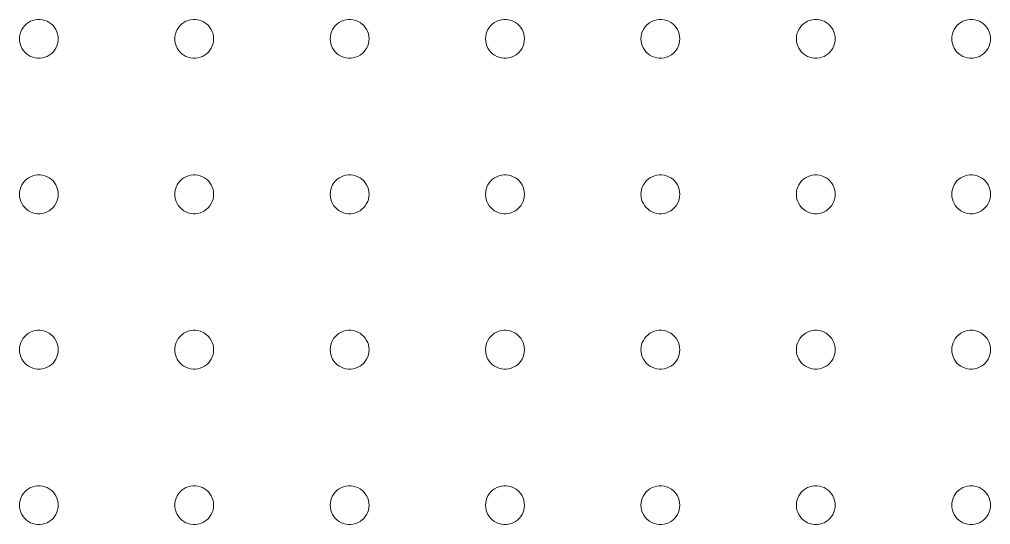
# Model space of a CAD drawing. Header units: millimetres. Extents: x -349 to 349, y -196 to 240.
# Drawn here: x 22.2 to 181, y -3.2 to 79.4 of the extents above; entities that cross this region are included whole.
import ezdxf

# ---------------------------------------------------------------- set-up
doc = ezdxf.new("R2010")
doc.units = ezdxf.units.MM
doc.layers.get('0').update_dxf_attribs({"linetype": 'CONTINUOUS', "lineweight": 0})

msp = doc.modelspace()

# ---------------------------------------------------------------- linework, layer by layer
for p, q in [((22.618, 77.73), (22.831, 78.066)), ((22.831, 78.066), (23.086, 78.373)), ((23.086, 78.373), (23.376, 78.646)), ((23.376, 78.646), (23.699, 78.881)), ((23.699, 78.881), (24.048, 79.073)), ((24.048, 79.073), (24.419, 79.22)), ((24.419, 79.22), (24.805, 79.319)), ((24.805, 79.319), (25.201, 79.369)), ((25.201, 79.369), (25.599, 79.369)), ((25.599, 79.369), (25.995, 79.319)), ((25.995, 79.319), (26.381, 79.22)), ((26.381, 79.22), (26.752, 79.073)), ((26.752, 79.073), (27.101, 78.881)), ((27.101, 78.881), (27.424, 78.646)), ((27.424, 78.646), (27.714, 78.373)), ((27.714, 78.373), (27.969, 78.066)), ((27.969, 78.066), (28.182, 77.73)), ((48.018, 77.73), (48.231, 78.066)), ((48.231, 78.066), (48.486, 78.373)), ((48.486, 78.373), (48.776, 78.646)), ((48.776, 78.646), (49.099, 78.881)), ((49.099, 78.881), (49.448, 79.073)), ((49.448, 79.073), (49.819, 79.22)), ((49.819, 79.22), (50.205, 79.319)), ((50.205, 79.319), (50.601, 79.369)), ((50.601, 79.369), (50.999, 79.369)), ((50.999, 79.369), (51.395, 79.319)), ((51.395, 79.319), (51.781, 79.22)), ((51.781, 79.22), (52.152, 79.073)), ((52.152, 79.073), (52.501, 78.881)), ((52.501, 78.881), (52.824, 78.646)), ((52.824, 78.646), (53.114, 78.373)), ((53.114, 78.373), (53.369, 78.066)), ((53.369, 78.066), (53.582, 77.73)), ((73.418, 77.73), (73.631, 78.066)), ((73.631, 78.066), (73.886, 78.373)), ((73.886, 78.373), (74.176, 78.646)), ((74.176, 78.646), (74.499, 78.881)), ((74.499, 78.881), (74.848, 79.073)), ((74.848, 79.073), (75.219, 79.22)), ((75.219, 79.22), (75.605, 79.319)), ((75.605, 79.319), (76.001, 79.369)), ((76.001, 79.369), (76.399, 79.369)), ((76.399, 79.369), (76.795, 79.319)), ((76.795, 79.319), (77.181, 79.22)), ((77.181, 79.22), (77.552, 79.073)), ((77.552, 79.073), (77.901, 78.881)), ((77.901, 78.881), (78.224, 78.646)), ((78.224, 78.646), (78.514, 78.373)), ((78.514, 78.373), (78.769, 78.066)), ((78.769, 78.066), (78.982, 77.73)), ((98.818, 77.73), (99.031, 78.066)), ((99.031, 78.066), (99.286, 78.373)), ((99.286, 78.373), (99.576, 78.646)), ((99.576, 78.646), (99.899, 78.881)), ((99.899, 78.881), (100.248, 79.073)), ((100.248, 79.073), (100.619, 79.22)), ((100.619, 79.22), (101.005, 79.319)), ((101.005, 79.319), (101.401, 79.369)), ((101.401, 79.369), (101.799, 79.369)), ((101.799, 79.369), (102.195, 79.319)), ((102.195, 79.319), (102.581, 79.22)), ((102.581, 79.22), (102.952, 79.073)), ((102.952, 79.073), (103.301, 78.881)), ((103.301, 78.881), (103.624, 78.646)), ((103.624, 78.646), (103.914, 78.373)), ((103.914, 78.373), (104.169, 78.066)), ((104.169, 78.066), (104.382, 77.73)), ((124.218, 77.73), (124.431, 78.066)), ((124.431, 78.066), (124.686, 78.373)), ((124.686, 78.373), (124.976, 78.646)), ((124.976, 78.646), (125.299, 78.881)), ((125.299, 78.881), (125.648, 79.073)), ((125.648, 79.073), (126.019, 79.22)), ((126.019, 79.22), (126.405, 79.319)), ((126.405, 79.319), (126.801, 79.369)), ((126.801, 79.369), (127.199, 79.369)), ((127.199, 79.369), (127.595, 79.319)), ((127.595, 79.319), (127.981, 79.22)), ((127.981, 79.22), (128.352, 79.073)), ((128.352, 79.073), (128.701, 78.881)), ((128.701, 78.881), (129.024, 78.646)), ((129.024, 78.646), (129.314, 78.373)), ((129.314, 78.373), (129.569, 78.066)), ((129.569, 78.066), (129.782, 77.73)), ((149.618, 77.73), (149.831, 78.066)), ((149.831, 78.066), (150.086, 78.373)), ((150.086, 78.373), (150.376, 78.646)), ((150.376, 78.646), (150.699, 78.881)), ((150.699, 78.881), (151.048, 79.073)), ((151.048, 79.073), (151.419, 79.22)), ((151.419, 79.22), (151.805, 79.319)), ((151.805, 79.319), (152.201, 79.369)), ((152.201, 79.369), (152.599, 79.369)), ((152.599, 79.369), (152.995, 79.319)), ((152.995, 79.319), (153.381, 79.22)), ((153.381, 79.22), (153.752, 79.073)), ((153.752, 79.073), (154.101, 78.881)), ((154.101, 78.881), (154.424, 78.646)), ((154.424, 78.646), (154.714, 78.373)), ((154.714, 78.373), (154.969, 78.066)), ((154.969, 78.066), (155.182, 77.73)), ((175.018, 77.73), (175.231, 78.066)), ((175.231, 78.066), (175.486, 78.373)), ((175.486, 78.373), (175.776, 78.646)), ((175.776, 78.646), (176.099, 78.881)), ((176.099, 78.881), (176.448, 79.073)), ((176.448, 79.073), (176.819, 79.22)), ((176.819, 79.22), (177.205, 79.319)), ((177.205, 79.319), (177.601, 79.369)), ((177.601, 79.369), (177.999, 79.369)), ((177.999, 79.369), (178.395, 79.319)), ((178.395, 79.319), (178.781, 79.22)), ((178.781, 79.22), (179.152, 79.073)), ((179.152, 79.073), (179.501, 78.881)), ((179.501, 78.881), (179.824, 78.646)), ((179.824, 78.646), (180.114, 78.373)), ((180.114, 78.373), (180.369, 78.066)), ((180.369, 78.066), (180.582, 77.73)), ((22.225, 76.2), (22.25, 76.598)), ((22.25, 75.802), (22.225, 76.2)), ((22.25, 76.598), (22.325, 76.99)), ((22.325, 76.99), (22.448, 77.369)), ((22.448, 77.369), (22.618, 77.73)), ((28.182, 77.73), (28.352, 77.369)), ((28.352, 77.369), (28.475, 76.99)), ((28.475, 76.99), (28.55, 76.598)), ((28.55, 76.598), (28.575, 76.2)), ((28.575, 76.2), (28.55, 75.802)), ((47.625, 76.2), (47.65, 76.598)), ((47.65, 75.802), (47.625, 76.2)), ((47.65, 76.598), (47.725, 76.99)), ((47.725, 76.99), (47.848, 77.369)), ((47.848, 77.369), (48.018, 77.73)), ((53.582, 77.73), (53.752, 77.369)), ((53.752, 77.369), (53.875, 76.99)), ((53.875, 76.99), (53.95, 76.598)), ((53.95, 76.598), (53.975, 76.2)), ((53.975, 76.2), (53.95, 75.802)), ((73.025, 76.2), (73.05, 76.598)), ((73.05, 75.802), (73.025, 76.2)), ((73.05, 76.598), (73.125, 76.99)), ((73.125, 76.99), (73.248, 77.369)), ((73.248, 77.369), (73.418, 77.73)), ((78.982, 77.73), (79.152, 77.369)), ((79.152, 77.369), (79.275, 76.99)), ((79.275, 76.99), (79.35, 76.598)), ((79.35, 76.598), (79.375, 76.2)), ((79.375, 76.2), (79.35, 75.802)), ((98.425, 76.2), (98.45, 76.598)), ((98.45, 75.802), (98.425, 76.2)), ((98.45, 76.598), (98.525, 76.99)), ((98.525, 76.99), (98.648, 77.369)), ((98.648, 77.369), (98.818, 77.73)), ((104.382, 77.73), (104.552, 77.369)), ((104.552, 77.369), (104.675, 76.99)), ((104.675, 76.99), (104.75, 76.598)), ((104.75, 76.598), (104.775, 76.2)), ((104.775, 76.2), (104.75, 75.802)), ((123.825, 76.2), (123.85, 76.598)), ((123.85, 75.802), (123.825, 76.2)), ((123.85, 76.598), (123.925, 76.99)), ((123.925, 76.99), (124.048, 77.369)), ((124.048, 77.369), (124.218, 77.73)), ((129.782, 77.73), (129.952, 77.369)), ((129.952, 77.369), (130.075, 76.99)), ((130.075, 76.99), (130.15, 76.598)), ((130.15, 76.598), (130.175, 76.2)), ((130.175, 76.2), (130.15, 75.802)), ((149.225, 76.2), (149.25, 76.598)), ((149.25, 75.802), (149.225, 76.2)), ((149.25, 76.598), (149.325, 76.99)), ((149.325, 76.99), (149.448, 77.369)), ((149.448, 77.369), (149.618, 77.73)), ((155.182, 77.73), (155.352, 77.369)), ((155.352, 77.369), (155.475, 76.99)), ((155.475, 76.99), (155.55, 76.598)), ((155.55, 76.598), (155.575, 76.2)), ((155.575, 76.2), (155.55, 75.802)), ((174.625, 76.2), (174.65, 76.598)), ((174.65, 75.802), (174.625, 76.2)), ((174.65, 76.598), (174.725, 76.99)), ((174.725, 76.99), (174.848, 77.369)), ((174.848, 77.369), (175.018, 77.73)), ((180.582, 77.73), (180.752, 77.369)), ((180.752, 77.369), (180.875, 76.99)), ((180.875, 76.99), (180.95, 76.598)), ((180.95, 76.598), (180.975, 76.2)), ((180.975, 76.2), (180.95, 75.802)), ((22.325, 75.41), (22.25, 75.802)), ((22.448, 75.031), (22.325, 75.41)), ((22.618, 74.67), (22.448, 75.031)), ((22.831, 74.334), (22.618, 74.67)), ((28.182, 74.67), (27.969, 74.334)), ((28.352, 75.031), (28.182, 74.67)), ((28.475, 75.41), (28.352, 75.031)), ((28.55, 75.802), (28.475, 75.41)), ((47.725, 75.41), (47.65, 75.802)), ((47.848, 75.031), (47.725, 75.41)), ((48.018, 74.67), (47.848, 75.031)), ((48.231, 74.334), (48.018, 74.67)), ((53.582, 74.67), (53.369, 74.334)), ((53.752, 75.031), (53.582, 74.67)), ((53.875, 75.41), (53.752, 75.031)), ((53.95, 75.802), (53.875, 75.41)), ((73.125, 75.41), (73.05, 75.802)), ((73.248, 75.031), (73.125, 75.41)), ((73.418, 74.67), (73.248, 75.031)), ((73.631, 74.334), (73.418, 74.67)), ((78.982, 74.67), (78.769, 74.334)), ((79.152, 75.031), (78.982, 74.67)), ((79.275, 75.41), (79.152, 75.031)), ((79.35, 75.802), (79.275, 75.41)), ((98.525, 75.41), (98.45, 75.802)), ((98.648, 75.031), (98.525, 75.41)), ((98.818, 74.67), (98.648, 75.031)), ((99.031, 74.334), (98.818, 74.67)), ((104.382, 74.67), (104.169, 74.334)), ((104.552, 75.031), (104.382, 74.67)), ((104.675, 75.41), (104.552, 75.031)), ((104.75, 75.802), (104.675, 75.41)), ((123.925, 75.41), (123.85, 75.802)), ((124.048, 75.031), (123.925, 75.41)), ((124.218, 74.67), (124.048, 75.031)), ((124.431, 74.334), (124.218, 74.67)), ((129.782, 74.67), (129.569, 74.334)), ((129.952, 75.031), (129.782, 74.67)), ((130.075, 75.41), (129.952, 75.031)), ((130.15, 75.802), (130.075, 75.41)), ((149.325, 75.41), (149.25, 75.802)), ((149.448, 75.031), (149.325, 75.41)), ((149.618, 74.67), (149.448, 75.031)), ((149.831, 74.334), (149.618, 74.67)), ((155.182, 74.67), (154.969, 74.334)), ((155.352, 75.031), (155.182, 74.67)), ((155.475, 75.41), (155.352, 75.031)), ((155.55, 75.802), (155.475, 75.41)), ((174.725, 75.41), (174.65, 75.802)), ((174.848, 75.031), (174.725, 75.41)), ((175.018, 74.67), (174.848, 75.031)), ((175.231, 74.334), (175.018, 74.67)), ((180.582, 74.67), (180.369, 74.334)), ((180.752, 75.031), (180.582, 74.67)), ((180.875, 75.41), (180.752, 75.031)), ((180.95, 75.802), (180.875, 75.41)), ((23.086, 74.027), (22.831, 74.334)), ((23.376, 73.754), (23.086, 74.027)), ((23.699, 73.519), (23.376, 73.754)), ((24.048, 73.327), (23.699, 73.519)), ((24.419, 73.18), (24.048, 73.327)), ((24.805, 73.081), (24.419, 73.18)), ((25.201, 73.031), (24.805, 73.081)), ((25.599, 73.031), (25.201, 73.031)), ((25.995, 73.081), (25.599, 73.031)), ((26.381, 73.18), (25.995, 73.081)), ((26.752, 73.327), (26.381, 73.18)), ((27.101, 73.519), (26.752, 73.327)), ((27.424, 73.754), (27.101, 73.519)), ((27.714, 74.027), (27.424, 73.754)), ((27.969, 74.334), (27.714, 74.027)), ((48.486, 74.027), (48.231, 74.334)), ((48.776, 73.754), (48.486, 74.027)), ((49.099, 73.519), (48.776, 73.754)), ((49.448, 73.327), (49.099, 73.519)), ((49.819, 73.18), (49.448, 73.327)), ((50.205, 73.081), (49.819, 73.18)), ((50.601, 73.031), (50.205, 73.081)), ((50.999, 73.031), (50.601, 73.031)), ((51.395, 73.081), (50.999, 73.031)), ((51.781, 73.18), (51.395, 73.081)), ((52.152, 73.327), (51.781, 73.18)), ((52.501, 73.519), (52.152, 73.327)), ((52.824, 73.754), (52.501, 73.519)), ((53.114, 74.027), (52.824, 73.754)), ((53.369, 74.334), (53.114, 74.027)), ((73.886, 74.027), (73.631, 74.334)), ((74.176, 73.754), (73.886, 74.027)), ((74.499, 73.519), (74.176, 73.754)), ((74.848, 73.327), (74.499, 73.519)), ((75.219, 73.18), (74.848, 73.327)), ((75.605, 73.081), (75.219, 73.18)), ((76.001, 73.031), (75.605, 73.081)), ((76.399, 73.031), (76.001, 73.031)), ((76.795, 73.081), (76.399, 73.031)), ((77.181, 73.18), (76.795, 73.081)), ((77.552, 73.327), (77.181, 73.18)), ((77.901, 73.519), (77.552, 73.327)), ((78.224, 73.754), (77.901, 73.519)), ((78.514, 74.027), (78.224, 73.754)), ((78.769, 74.334), (78.514, 74.027)), ((99.286, 74.027), (99.031, 74.334)), ((99.576, 73.754), (99.286, 74.027)), ((99.899, 73.519), (99.576, 73.754)), ((100.248, 73.327), (99.899, 73.519)), ((100.619, 73.18), (100.248, 73.327)), ((101.005, 73.081), (100.619, 73.18)), ((101.401, 73.031), (101.005, 73.081)), ((101.799, 73.031), (101.401, 73.031)), ((102.195, 73.081), (101.799, 73.031)), ((102.581, 73.18), (102.195, 73.081)), ((102.952, 73.327), (102.581, 73.18)), ((103.301, 73.519), (102.952, 73.327)), ((103.624, 73.754), (103.301, 73.519)), ((103.914, 74.027), (103.624, 73.754)), ((104.169, 74.334), (103.914, 74.027)), ((124.686, 74.027), (124.431, 74.334)), ((124.976, 73.754), (124.686, 74.027)), ((125.299, 73.519), (124.976, 73.754)), ((125.648, 73.327), (125.299, 73.519)), ((126.019, 73.18), (125.648, 73.327)), ((126.405, 73.081), (126.019, 73.18)), ((126.801, 73.031), (126.405, 73.081)), ((127.199, 73.031), (126.801, 73.031)), ((127.595, 73.081), (127.199, 73.031)), ((127.981, 73.18), (127.595, 73.081)), ((128.352, 73.327), (127.981, 73.18)), ((128.701, 73.519), (128.352, 73.327)), ((129.024, 73.754), (128.701, 73.519)), ((129.314, 74.027), (129.024, 73.754)), ((129.569, 74.334), (129.314, 74.027)), ((150.086, 74.027), (149.831, 74.334)), ((150.376, 73.754), (150.086, 74.027)), ((150.699, 73.519), (150.376, 73.754)), ((151.048, 73.327), (150.699, 73.519)), ((151.419, 73.18), (151.048, 73.327)), ((151.805, 73.081), (151.419, 73.18)), ((152.201, 73.031), (151.805, 73.081)), ((152.599, 73.031), (152.201, 73.031)), ((152.995, 73.081), (152.599, 73.031)), ((153.381, 73.18), (152.995, 73.081)), ((153.752, 73.327), (153.381, 73.18)), ((154.101, 73.519), (153.752, 73.327)), ((154.424, 73.754), (154.101, 73.519)), ((154.714, 74.027), (154.424, 73.754)), ((154.969, 74.334), (154.714, 74.027)), ((175.486, 74.027), (175.231, 74.334)), ((175.776, 73.754), (175.486, 74.027)), ((176.099, 73.519), (175.776, 73.754)), ((176.448, 73.327), (176.099, 73.519)), ((176.819, 73.18), (176.448, 73.327)), ((177.205, 73.081), (176.819, 73.18)), ((177.601, 73.031), (177.205, 73.081)), ((177.999, 73.031), (177.601, 73.031)), ((178.395, 73.081), (177.999, 73.031)), ((178.781, 73.18), (178.395, 73.081)), ((179.152, 73.327), (178.781, 73.18)), ((179.501, 73.519), (179.152, 73.327)), ((179.824, 73.754), (179.501, 73.519)), ((180.114, 74.027), (179.824, 73.754)), ((180.369, 74.334), (180.114, 74.027)), ((22.618, 52.33), (22.831, 52.666)), ((22.831, 52.666), (23.086, 52.973)), ((23.086, 52.973), (23.376, 53.246)), ((23.376, 53.246), (23.699, 53.481)), ((23.699, 53.481), (24.048, 53.673)), ((24.048, 53.673), (24.419, 53.82)), ((24.419, 53.82), (24.805, 53.919)), ((24.805, 53.919), (25.201, 53.969)), ((25.201, 53.969), (25.599, 53.969)), ((25.599, 53.969), (25.995, 53.919)), ((25.995, 53.919), (26.381, 53.82)), ((26.381, 53.82), (26.752, 53.673)), ((26.752, 53.673), (27.101, 53.481)), ((27.101, 53.481), (27.424, 53.246)), ((27.424, 53.246), (27.714, 52.973)), ((27.714, 52.973), (27.969, 52.666)), ((27.969, 52.666), (28.182, 52.33)), ((48.018, 52.33), (48.231, 52.666)), ((48.231, 52.666), (48.486, 52.973)), ((48.486, 52.973), (48.776, 53.246)), ((48.776, 53.246), (49.099, 53.481)), ((49.099, 53.481), (49.448, 53.673)), ((49.448, 53.673), (49.819, 53.82)), ((49.819, 53.82), (50.205, 53.919)), ((50.205, 53.919), (50.601, 53.969)), ((50.601, 53.969), (50.999, 53.969)), ((50.999, 53.969), (51.395, 53.919)), ((51.395, 53.919), (51.781, 53.82)), ((51.781, 53.82), (52.152, 53.673)), ((52.152, 53.673), (52.501, 53.481)), ((52.501, 53.481), (52.824, 53.246)), ((52.824, 53.246), (53.114, 52.973)), ((53.114, 52.973), (53.369, 52.666)), ((53.369, 52.666), (53.582, 52.33)), ((73.418, 52.33), (73.631, 52.666)), ((73.631, 52.666), (73.886, 52.973)), ((73.886, 52.973), (74.176, 53.246)), ((74.176, 53.246), (74.499, 53.481)), ((74.499, 53.481), (74.848, 53.673)), ((74.848, 53.673), (75.219, 53.82)), ((75.219, 53.82), (75.605, 53.919)), ((75.605, 53.919), (76.001, 53.969)), ((76.001, 53.969), (76.399, 53.969)), ((76.399, 53.969), (76.795, 53.919)), ((76.795, 53.919), (77.181, 53.82)), ((77.181, 53.82), (77.552, 53.673)), ((77.552, 53.673), (77.901, 53.481)), ((77.901, 53.481), (78.224, 53.246)), ((78.224, 53.246), (78.514, 52.973)), ((78.514, 52.973), (78.769, 52.666)), ((78.769, 52.666), (78.982, 52.33)), ((98.818, 52.33), (99.031, 52.666)), ((99.031, 52.666), (99.286, 52.973)), ((99.286, 52.973), (99.576, 53.246)), ((99.576, 53.246), (99.899, 53.481)), ((99.899, 53.481), (100.248, 53.673)), ((100.248, 53.673), (100.619, 53.82)), ((100.619, 53.82), (101.005, 53.919)), ((101.005, 53.919), (101.401, 53.969)), ((101.401, 53.969), (101.799, 53.969)), ((101.799, 53.969), (102.195, 53.919)), ((102.195, 53.919), (102.581, 53.82)), ((102.581, 53.82), (102.952, 53.673)), ((102.952, 53.673), (103.301, 53.481)), ((103.301, 53.481), (103.624, 53.246)), ((103.624, 53.246), (103.914, 52.973)), ((103.914, 52.973), (104.169, 52.666)), ((104.169, 52.666), (104.382, 52.33)), ((124.218, 52.33), (124.431, 52.666)), ((124.431, 52.666), (124.686, 52.973)), ((124.686, 52.973), (124.976, 53.246)), ((124.976, 53.246), (125.299, 53.481)), ((125.299, 53.481), (125.648, 53.673)), ((125.648, 53.673), (126.019, 53.82)), ((126.019, 53.82), (126.405, 53.919)), ((126.405, 53.919), (126.801, 53.969)), ((126.801, 53.969), (127.199, 53.969)), ((127.199, 53.969), (127.595, 53.919)), ((127.595, 53.919), (127.981, 53.82)), ((127.981, 53.82), (128.352, 53.673)), ((128.352, 53.673), (128.701, 53.481)), ((128.701, 53.481), (129.024, 53.246)), ((129.024, 53.246), (129.314, 52.973)), ((129.314, 52.973), (129.569, 52.666)), ((129.569, 52.666), (129.782, 52.33)), ((149.618, 52.33), (149.831, 52.666)), ((149.831, 52.666), (150.086, 52.973)), ((150.086, 52.973), (150.376, 53.246)), ((150.376, 53.246), (150.699, 53.481)), ((150.699, 53.481), (151.048, 53.673)), ((151.048, 53.673), (151.419, 53.82)), ((151.419, 53.82), (151.805, 53.919)), ((151.805, 53.919), (152.201, 53.969)), ((152.201, 53.969), (152.599, 53.969)), ((152.599, 53.969), (152.995, 53.919)), ((152.995, 53.919), (153.381, 53.82)), ((153.381, 53.82), (153.752, 53.673)), ((153.752, 53.673), (154.101, 53.481)), ((154.101, 53.481), (154.424, 53.246)), ((154.424, 53.246), (154.714, 52.973)), ((154.714, 52.973), (154.969, 52.666)), ((154.969, 52.666), (155.182, 52.33)), ((175.018, 52.33), (175.231, 52.666)), ((175.231, 52.666), (175.486, 52.973)), ((175.486, 52.973), (175.776, 53.246)), ((175.776, 53.246), (176.099, 53.481)), ((176.099, 53.481), (176.448, 53.673)), ((176.448, 53.673), (176.819, 53.82)), ((176.819, 53.82), (177.205, 53.919)), ((177.205, 53.919), (177.601, 53.969)), ((177.601, 53.969), (177.999, 53.969)), ((177.999, 53.969), (178.395, 53.919)), ((178.395, 53.919), (178.781, 53.82)), ((178.781, 53.82), (179.152, 53.673)), ((179.152, 53.673), (179.501, 53.481)), ((179.501, 53.481), (179.824, 53.246)), ((179.824, 53.246), (180.114, 52.973)), ((180.114, 52.973), (180.369, 52.666)), ((180.369, 52.666), (180.582, 52.33)), ((22.225, 50.8), (22.25, 51.198)), ((22.25, 50.402), (22.225, 50.8)), ((22.25, 51.198), (22.325, 51.59)), ((22.325, 51.59), (22.448, 51.969)), ((22.448, 51.969), (22.618, 52.33)), ((28.182, 52.33), (28.352, 51.969)), ((28.352, 51.969), (28.475, 51.59)), ((28.475, 51.59), (28.55, 51.198)), ((28.55, 51.198), (28.575, 50.8)), ((28.575, 50.8), (28.55, 50.402)), ((47.625, 50.8), (47.65, 51.198)), ((47.65, 50.402), (47.625, 50.8)), ((47.65, 51.198), (47.725, 51.59)), ((47.725, 51.59), (47.848, 51.969)), ((47.848, 51.969), (48.018, 52.33)), ((53.582, 52.33), (53.752, 51.969)), ((53.752, 51.969), (53.875, 51.59)), ((53.875, 51.59), (53.95, 51.198)), ((53.95, 51.198), (53.975, 50.8)), ((53.975, 50.8), (53.95, 50.402)), ((73.025, 50.8), (73.05, 51.198)), ((73.05, 50.402), (73.025, 50.8)), ((73.05, 51.198), (73.125, 51.59)), ((73.125, 51.59), (73.248, 51.969)), ((73.248, 51.969), (73.418, 52.33)), ((78.982, 52.33), (79.152, 51.969)), ((79.152, 51.969), (79.275, 51.59)), ((79.275, 51.59), (79.35, 51.198)), ((79.35, 51.198), (79.375, 50.8)), ((79.375, 50.8), (79.35, 50.402)), ((98.425, 50.8), (98.45, 51.198)), ((98.45, 50.402), (98.425, 50.8)), ((98.45, 51.198), (98.525, 51.59)), ((98.525, 51.59), (98.648, 51.969)), ((98.648, 51.969), (98.818, 52.33)), ((104.382, 52.33), (104.552, 51.969)), ((104.552, 51.969), (104.675, 51.59)), ((104.675, 51.59), (104.75, 51.198)), ((104.75, 51.198), (104.775, 50.8)), ((104.775, 50.8), (104.75, 50.402)), ((123.825, 50.8), (123.85, 51.198)), ((123.85, 50.402), (123.825, 50.8)), ((123.85, 51.198), (123.925, 51.59)), ((123.925, 51.59), (124.048, 51.969)), ((124.048, 51.969), (124.218, 52.33)), ((129.782, 52.33), (129.952, 51.969)), ((129.952, 51.969), (130.075, 51.59)), ((130.075, 51.59), (130.15, 51.198)), ((130.15, 51.198), (130.175, 50.8)), ((130.175, 50.8), (130.15, 50.402)), ((149.225, 50.8), (149.25, 51.198)), ((149.25, 50.402), (149.225, 50.8)), ((149.25, 51.198), (149.325, 51.59)), ((149.325, 51.59), (149.448, 51.969)), ((149.448, 51.969), (149.618, 52.33)), ((155.182, 52.33), (155.352, 51.969)), ((155.352, 51.969), (155.475, 51.59)), ((155.475, 51.59), (155.55, 51.198)), ((155.55, 51.198), (155.575, 50.8)), ((155.575, 50.8), (155.55, 50.402)), ((174.625, 50.8), (174.65, 51.198)), ((174.65, 50.402), (174.625, 50.8)), ((174.65, 51.198), (174.725, 51.59)), ((174.725, 51.59), (174.848, 51.969)), ((174.848, 51.969), (175.018, 52.33)), ((180.582, 52.33), (180.752, 51.969)), ((180.752, 51.969), (180.875, 51.59)), ((180.875, 51.59), (180.95, 51.198)), ((180.95, 51.198), (180.975, 50.8)), ((180.975, 50.8), (180.95, 50.402)), ((22.325, 50.01), (22.25, 50.402)), ((22.448, 49.631), (22.325, 50.01)), ((22.618, 49.27), (22.448, 49.631)), ((22.831, 48.934), (22.618, 49.27)), ((28.182, 49.27), (27.969, 48.934)), ((28.352, 49.631), (28.182, 49.27)), ((28.475, 50.01), (28.352, 49.631)), ((28.55, 50.402), (28.475, 50.01)), ((47.725, 50.01), (47.65, 50.402)), ((47.848, 49.631), (47.725, 50.01)), ((48.018, 49.27), (47.848, 49.631)), ((48.231, 48.934), (48.018, 49.27)), ((53.582, 49.27), (53.369, 48.934)), ((53.752, 49.631), (53.582, 49.27)), ((53.875, 50.01), (53.752, 49.631)), ((53.95, 50.402), (53.875, 50.01)), ((73.125, 50.01), (73.05, 50.402)), ((73.248, 49.631), (73.125, 50.01)), ((73.418, 49.27), (73.248, 49.631)), ((73.631, 48.934), (73.418, 49.27)), ((78.982, 49.27), (78.769, 48.934)), ((79.152, 49.631), (78.982, 49.27)), ((79.275, 50.01), (79.152, 49.631)), ((79.35, 50.402), (79.275, 50.01)), ((98.525, 50.01), (98.45, 50.402)), ((98.648, 49.631), (98.525, 50.01)), ((98.818, 49.27), (98.648, 49.631)), ((99.031, 48.934), (98.818, 49.27)), ((104.382, 49.27), (104.169, 48.934)), ((104.552, 49.631), (104.382, 49.27)), ((104.675, 50.01), (104.552, 49.631)), ((104.75, 50.402), (104.675, 50.01)), ((123.925, 50.01), (123.85, 50.402)), ((124.048, 49.631), (123.925, 50.01)), ((124.218, 49.27), (124.048, 49.631)), ((124.431, 48.934), (124.218, 49.27)), ((129.782, 49.27), (129.569, 48.934)), ((129.952, 49.631), (129.782, 49.27)), ((130.075, 50.01), (129.952, 49.631)), ((130.15, 50.402), (130.075, 50.01)), ((149.325, 50.01), (149.25, 50.402)), ((149.448, 49.631), (149.325, 50.01)), ((149.618, 49.27), (149.448, 49.631)), ((149.831, 48.934), (149.618, 49.27)), ((155.182, 49.27), (154.969, 48.934)), ((155.352, 49.631), (155.182, 49.27)), ((155.475, 50.01), (155.352, 49.631)), ((155.55, 50.402), (155.475, 50.01)), ((174.725, 50.01), (174.65, 50.402)), ((174.848, 49.631), (174.725, 50.01)), ((175.018, 49.27), (174.848, 49.631)), ((175.231, 48.934), (175.018, 49.27)), ((180.582, 49.27), (180.369, 48.934)), ((180.752, 49.631), (180.582, 49.27)), ((180.875, 50.01), (180.752, 49.631)), ((180.95, 50.402), (180.875, 50.01)), ((23.086, 48.627), (22.831, 48.934)), ((23.376, 48.354), (23.086, 48.627)), ((23.699, 48.119), (23.376, 48.354)), ((24.048, 47.927), (23.699, 48.119)), ((24.419, 47.78), (24.048, 47.927)), ((24.805, 47.681), (24.419, 47.78)), ((25.201, 47.631), (24.805, 47.681)), ((25.599, 47.631), (25.201, 47.631)), ((25.995, 47.681), (25.599, 47.631)), ((26.381, 47.78), (25.995, 47.681)), ((26.752, 47.927), (26.381, 47.78)), ((27.101, 48.119), (26.752, 47.927)), ((27.424, 48.354), (27.101, 48.119)), ((27.714, 48.627), (27.424, 48.354)), ((27.969, 48.934), (27.714, 48.627)), ((48.486, 48.627), (48.231, 48.934)), ((48.776, 48.354), (48.486, 48.627)), ((49.099, 48.119), (48.776, 48.354)), ((49.448, 47.927), (49.099, 48.119)), ((49.819, 47.78), (49.448, 47.927)), ((50.205, 47.681), (49.819, 47.78)), ((50.601, 47.631), (50.205, 47.681)), ((50.999, 47.631), (50.601, 47.631)), ((51.395, 47.681), (50.999, 47.631)), ((51.781, 47.78), (51.395, 47.681)), ((52.152, 47.927), (51.781, 47.78)), ((52.501, 48.119), (52.152, 47.927)), ((52.824, 48.354), (52.501, 48.119)), ((53.114, 48.627), (52.824, 48.354)), ((53.369, 48.934), (53.114, 48.627)), ((73.886, 48.627), (73.631, 48.934)), ((74.176, 48.354), (73.886, 48.627)), ((74.499, 48.119), (74.176, 48.354)), ((74.848, 47.927), (74.499, 48.119)), ((75.219, 47.78), (74.848, 47.927)), ((75.605, 47.681), (75.219, 47.78)), ((76.001, 47.631), (75.605, 47.681)), ((76.399, 47.631), (76.001, 47.631)), ((76.795, 47.681), (76.399, 47.631)), ((77.181, 47.78), (76.795, 47.681)), ((77.552, 47.927), (77.181, 47.78)), ((77.901, 48.119), (77.552, 47.927)), ((78.224, 48.354), (77.901, 48.119)), ((78.514, 48.627), (78.224, 48.354)), ((78.769, 48.934), (78.514, 48.627)), ((99.286, 48.627), (99.031, 48.934)), ((99.576, 48.354), (99.286, 48.627)), ((99.899, 48.119), (99.576, 48.354)), ((100.248, 47.927), (99.899, 48.119)), ((100.619, 47.78), (100.248, 47.927)), ((101.005, 47.681), (100.619, 47.78)), ((101.401, 47.631), (101.005, 47.681)), ((101.799, 47.631), (101.401, 47.631)), ((102.195, 47.681), (101.799, 47.631)), ((102.581, 47.78), (102.195, 47.681)), ((102.952, 47.927), (102.581, 47.78)), ((103.301, 48.119), (102.952, 47.927)), ((103.624, 48.354), (103.301, 48.119)), ((103.914, 48.627), (103.624, 48.354)), ((104.169, 48.934), (103.914, 48.627)), ((124.686, 48.627), (124.431, 48.934)), ((124.976, 48.354), (124.686, 48.627)), ((125.299, 48.119), (124.976, 48.354)), ((125.648, 47.927), (125.299, 48.119)), ((126.019, 47.78), (125.648, 47.927)), ((126.405, 47.681), (126.019, 47.78)), ((126.801, 47.631), (126.405, 47.681)), ((127.199, 47.631), (126.801, 47.631)), ((127.595, 47.681), (127.199, 47.631)), ((127.981, 47.78), (127.595, 47.681)), ((128.352, 47.927), (127.981, 47.78)), ((128.701, 48.119), (128.352, 47.927)), ((129.024, 48.354), (128.701, 48.119)), ((129.314, 48.627), (129.024, 48.354)), ((129.569, 48.934), (129.314, 48.627)), ((150.086, 48.627), (149.831, 48.934)), ((150.376, 48.354), (150.086, 48.627)), ((150.699, 48.119), (150.376, 48.354)), ((151.048, 47.927), (150.699, 48.119)), ((151.419, 47.78), (151.048, 47.927)), ((151.805, 47.681), (151.419, 47.78)), ((152.201, 47.631), (151.805, 47.681)), ((152.599, 47.631), (152.201, 47.631)), ((152.995, 47.681), (152.599, 47.631)), ((153.381, 47.78), (152.995, 47.681)), ((153.752, 47.927), (153.381, 47.78)), ((154.099, 48.118), (153.752, 47.927)), ((154.424, 48.354), (154.099, 48.118)), ((154.714, 48.627), (154.424, 48.354)), ((154.969, 48.934), (154.714, 48.627)), ((175.486, 48.627), (175.231, 48.934)), ((175.776, 48.354), (175.486, 48.627)), ((176.099, 48.119), (175.776, 48.354)), ((176.448, 47.927), (176.099, 48.119)), ((176.819, 47.78), (176.448, 47.927)), ((177.205, 47.681), (176.819, 47.78)), ((177.601, 47.631), (177.205, 47.681)), ((177.999, 47.631), (177.601, 47.631)), ((178.395, 47.681), (177.999, 47.631)), ((178.781, 47.78), (178.395, 47.681)), ((179.152, 47.927), (178.781, 47.78)), ((179.501, 48.119), (179.152, 47.927)), ((179.824, 48.354), (179.501, 48.119)), ((180.114, 48.627), (179.824, 48.354)), ((180.369, 48.934), (180.114, 48.627)), ((22.618, 26.93), (22.831, 27.266)), ((22.831, 27.266), (23.086, 27.573)), ((23.086, 27.573), (23.376, 27.846)), ((23.376, 27.846), (23.699, 28.081)), ((23.699, 28.081), (24.048, 28.273)), ((24.048, 28.273), (24.419, 28.42)), ((24.419, 28.42), (24.805, 28.519)), ((24.805, 28.519), (25.201, 28.569)), ((25.201, 28.569), (25.599, 28.569)), ((25.599, 28.569), (25.995, 28.519)), ((25.995, 28.519), (26.381, 28.42)), ((26.381, 28.42), (26.752, 28.273)), ((26.752, 28.273), (27.101, 28.081)), ((27.101, 28.081), (27.424, 27.846)), ((27.424, 27.846), (27.714, 27.573)), ((27.714, 27.573), (27.969, 27.266)), ((27.969, 27.266), (28.182, 26.93)), ((48.018, 26.93), (48.231, 27.266)), ((48.231, 27.266), (48.486, 27.573)), ((48.486, 27.573), (48.776, 27.846)), ((48.776, 27.846), (49.099, 28.081)), ((49.099, 28.081), (49.448, 28.273)), ((49.448, 28.273), (49.819, 28.42)), ((49.819, 28.42), (50.205, 28.519)), ((50.205, 28.519), (50.601, 28.569)), ((50.601, 28.569), (50.999, 28.569)), ((50.999, 28.569), (51.395, 28.519)), ((51.395, 28.519), (51.781, 28.42)), ((51.781, 28.42), (52.152, 28.273)), ((52.152, 28.273), (52.501, 28.081)), ((52.501, 28.081), (52.824, 27.846)), ((52.824, 27.846), (53.114, 27.573)), ((53.114, 27.573), (53.369, 27.266)), ((53.369, 27.266), (53.582, 26.93)), ((73.418, 26.93), (73.631, 27.266)), ((73.631, 27.266), (73.886, 27.573)), ((73.886, 27.573), (74.176, 27.846)), ((74.176, 27.846), (74.499, 28.081)), ((74.499, 28.081), (74.848, 28.273)), ((74.848, 28.273), (75.219, 28.42)), ((75.219, 28.42), (75.605, 28.519)), ((75.605, 28.519), (76.001, 28.569)), ((76.001, 28.569), (76.399, 28.569)), ((76.399, 28.569), (76.795, 28.519)), ((76.795, 28.519), (77.181, 28.42)), ((77.181, 28.42), (77.552, 28.273)), ((77.552, 28.273), (77.901, 28.081)), ((77.901, 28.081), (78.224, 27.846)), ((78.224, 27.846), (78.514, 27.573)), ((78.514, 27.573), (78.769, 27.266)), ((78.769, 27.266), (78.982, 26.93)), ((98.818, 26.93), (99.031, 27.266)), ((99.031, 27.266), (99.286, 27.573)), ((99.286, 27.573), (99.576, 27.846)), ((99.576, 27.846), (99.899, 28.081)), ((99.899, 28.081), (100.248, 28.273)), ((100.248, 28.273), (100.619, 28.42)), ((100.619, 28.42), (101.005, 28.519)), ((101.005, 28.519), (101.401, 28.569)), ((101.401, 28.569), (101.799, 28.569)), ((101.799, 28.569), (102.195, 28.519)), ((102.195, 28.519), (102.581, 28.42)), ((102.581, 28.42), (102.952, 28.273)), ((102.952, 28.273), (103.301, 28.081)), ((103.301, 28.081), (103.624, 27.846)), ((103.624, 27.846), (103.914, 27.573)), ((103.914, 27.573), (104.169, 27.266)), ((104.169, 27.266), (104.382, 26.93)), ((124.218, 26.93), (124.431, 27.266)), ((124.431, 27.266), (124.686, 27.573)), ((124.686, 27.573), (124.976, 27.846)), ((124.976, 27.846), (125.299, 28.081)), ((125.299, 28.081), (125.648, 28.273)), ((125.648, 28.273), (126.019, 28.42)), ((126.019, 28.42), (126.405, 28.519)), ((126.405, 28.519), (126.801, 28.569)), ((126.801, 28.569), (127.199, 28.569)), ((127.199, 28.569), (127.595, 28.519)), ((127.595, 28.519), (127.981, 28.42)), ((127.981, 28.42), (128.352, 28.273)), ((128.352, 28.273), (128.701, 28.081)), ((128.701, 28.081), (129.024, 27.846)), ((129.024, 27.846), (129.314, 27.573)), ((129.314, 27.573), (129.569, 27.266)), ((129.569, 27.266), (129.782, 26.93)), ((149.618, 26.93), (149.831, 27.266)), ((149.831, 27.266), (150.086, 27.573)), ((150.086, 27.573), (150.376, 27.846)), ((150.376, 27.846), (150.699, 28.081)), ((150.699, 28.081), (151.048, 28.273)), ((151.048, 28.273), (151.419, 28.42)), ((151.419, 28.42), (151.805, 28.519)), ((151.805, 28.519), (152.201, 28.569)), ((152.201, 28.569), (152.599, 28.569)), ((152.599, 28.569), (152.995, 28.519)), ((152.995, 28.519), (153.381, 28.42)), ((153.381, 28.42), (153.752, 28.273)), ((153.752, 28.273), (154.101, 28.081)), ((154.101, 28.081), (154.424, 27.846)), ((154.424, 27.846), (154.714, 27.573)), ((154.714, 27.573), (154.969, 27.266)), ((154.969, 27.266), (155.182, 26.93)), ((175.018, 26.93), (175.231, 27.266)), ((175.231, 27.266), (175.486, 27.573)), ((175.486, 27.573), (175.776, 27.846)), ((175.776, 27.846), (176.099, 28.081)), ((176.099, 28.081), (176.448, 28.273)), ((176.448, 28.273), (176.819, 28.42)), ((176.819, 28.42), (177.205, 28.519)), ((177.205, 28.519), (177.601, 28.569)), ((177.601, 28.569), (177.999, 28.569)), ((177.999, 28.569), (178.395, 28.519)), ((178.395, 28.519), (178.781, 28.42)), ((178.781, 28.42), (179.152, 28.273)), ((179.152, 28.273), (179.501, 28.081)), ((179.501, 28.081), (179.824, 27.846)), ((179.824, 27.846), (180.114, 27.573)), ((180.114, 27.573), (180.369, 27.266)), ((180.369, 27.266), (180.582, 26.93)), ((22.225, 25.4), (22.25, 25.798)), ((22.25, 25.002), (22.225, 25.4)), ((22.25, 25.798), (22.325, 26.19)), ((22.325, 26.19), (22.448, 26.569)), ((22.448, 26.569), (22.618, 26.93)), ((28.182, 26.93), (28.352, 26.569)), ((28.352, 26.569), (28.475, 26.19)), ((28.475, 26.19), (28.55, 25.798)), ((28.55, 25.798), (28.575, 25.4)), ((28.575, 25.4), (28.55, 25.002)), ((47.625, 25.4), (47.65, 25.798)), ((47.65, 25.002), (47.625, 25.4)), ((47.65, 25.798), (47.725, 26.19)), ((47.725, 26.19), (47.848, 26.569)), ((47.848, 26.569), (48.018, 26.93)), ((53.582, 26.93), (53.752, 26.569)), ((53.752, 26.569), (53.875, 26.19)), ((53.875, 26.19), (53.95, 25.798)), ((53.95, 25.798), (53.975, 25.4)), ((53.975, 25.4), (53.95, 25.002)), ((73.025, 25.4), (73.05, 25.798)), ((73.05, 25.002), (73.025, 25.4)), ((73.05, 25.798), (73.125, 26.19)), ((73.125, 26.19), (73.248, 26.569)), ((73.248, 26.569), (73.418, 26.93)), ((78.982, 26.93), (79.152, 26.569)), ((79.152, 26.569), (79.275, 26.19)), ((79.275, 26.19), (79.35, 25.798)), ((79.35, 25.798), (79.375, 25.4)), ((79.375, 25.4), (79.35, 25.002)), ((98.425, 25.4), (98.45, 25.798)), ((98.45, 25.002), (98.425, 25.4)), ((98.45, 25.798), (98.525, 26.19)), ((98.525, 26.19), (98.648, 26.569)), ((98.648, 26.569), (98.818, 26.93)), ((104.382, 26.93), (104.552, 26.569)), ((104.552, 26.569), (104.675, 26.19)), ((104.675, 26.19), (104.75, 25.798)), ((104.75, 25.798), (104.775, 25.4)), ((104.775, 25.4), (104.75, 25.002)), ((123.825, 25.4), (123.85, 25.798)), ((123.85, 25.002), (123.825, 25.4)), ((123.85, 25.798), (123.925, 26.19)), ((123.925, 26.19), (124.048, 26.569)), ((124.048, 26.569), (124.218, 26.93)), ((129.782, 26.93), (129.952, 26.569)), ((129.952, 26.569), (130.075, 26.19)), ((130.075, 26.19), (130.15, 25.798)), ((130.15, 25.798), (130.175, 25.4)), ((130.175, 25.4), (130.15, 25.002)), ((149.225, 25.4), (149.25, 25.798)), ((149.25, 25.002), (149.225, 25.4)), ((149.25, 25.798), (149.325, 26.19)), ((149.325, 26.19), (149.448, 26.569)), ((149.448, 26.569), (149.618, 26.93)), ((155.182, 26.93), (155.352, 26.569)), ((155.352, 26.569), (155.475, 26.19)), ((155.475, 26.19), (155.55, 25.798)), ((155.55, 25.798), (155.575, 25.4)), ((155.575, 25.4), (155.55, 25.002)), ((174.625, 25.4), (174.65, 25.798)), ((174.65, 25.002), (174.625, 25.4)), ((174.65, 25.798), (174.725, 26.19)), ((174.725, 26.19), (174.848, 26.569)), ((174.848, 26.569), (175.018, 26.93)), ((180.582, 26.93), (180.752, 26.569)), ((180.752, 26.569), (180.875, 26.19)), ((180.875, 26.19), (180.95, 25.798)), ((180.95, 25.798), (180.975, 25.4)), ((180.975, 25.4), (180.95, 25.002)), ((22.325, 24.61), (22.25, 25.002)), ((22.448, 24.231), (22.325, 24.61)), ((22.618, 23.87), (22.448, 24.231)), ((22.831, 23.534), (22.618, 23.87)), ((28.182, 23.87), (27.969, 23.534)), ((28.352, 24.231), (28.182, 23.87)), ((28.475, 24.61), (28.352, 24.231)), ((28.55, 25.002), (28.475, 24.61)), ((47.725, 24.61), (47.65, 25.002)), ((47.848, 24.231), (47.725, 24.61)), ((48.018, 23.87), (47.848, 24.231)), ((48.231, 23.534), (48.018, 23.87)), ((53.582, 23.87), (53.369, 23.534)), ((53.752, 24.231), (53.582, 23.87)), ((53.875, 24.61), (53.752, 24.231)), ((53.95, 25.002), (53.875, 24.61)), ((73.125, 24.61), (73.05, 25.002)), ((73.248, 24.231), (73.125, 24.61)), ((73.418, 23.87), (73.248, 24.231)), ((73.631, 23.534), (73.418, 23.87)), ((78.982, 23.87), (78.769, 23.534)), ((79.152, 24.231), (78.982, 23.87)), ((79.275, 24.61), (79.152, 24.231)), ((79.35, 25.002), (79.275, 24.61)), ((98.525, 24.61), (98.45, 25.002)), ((98.648, 24.231), (98.525, 24.61)), ((98.818, 23.87), (98.648, 24.231)), ((99.031, 23.534), (98.818, 23.87)), ((104.382, 23.87), (104.169, 23.534)), ((104.552, 24.231), (104.382, 23.87)), ((104.675, 24.61), (104.552, 24.231)), ((104.75, 25.002), (104.675, 24.61)), ((123.925, 24.61), (123.85, 25.002)), ((124.048, 24.231), (123.925, 24.61)), ((124.218, 23.87), (124.048, 24.231)), ((124.431, 23.534), (124.218, 23.87)), ((129.782, 23.87), (129.569, 23.534)), ((129.952, 24.231), (129.782, 23.87)), ((130.075, 24.61), (129.952, 24.231)), ((130.15, 25.002), (130.075, 24.61)), ((149.325, 24.61), (149.25, 25.002)), ((149.448, 24.231), (149.325, 24.61)), ((149.618, 23.87), (149.448, 24.231)), ((149.831, 23.534), (149.618, 23.87)), ((155.182, 23.87), (154.969, 23.534)), ((155.352, 24.231), (155.182, 23.87)), ((155.475, 24.61), (155.352, 24.231)), ((155.55, 25.002), (155.475, 24.61)), ((174.725, 24.61), (174.65, 25.002)), ((174.848, 24.231), (174.725, 24.61)), ((175.018, 23.87), (174.848, 24.231)), ((175.231, 23.534), (175.018, 23.87)), ((180.582, 23.87), (180.369, 23.534)), ((180.752, 24.231), (180.582, 23.87)), ((180.875, 24.61), (180.752, 24.231)), ((180.95, 25.002), (180.875, 24.61)), ((23.086, 23.227), (22.831, 23.534)), ((23.376, 22.954), (23.086, 23.227)), ((23.699, 22.719), (23.376, 22.954)), ((24.048, 22.527), (23.699, 22.719)), ((24.419, 22.38), (24.048, 22.527)), ((24.805, 22.281), (24.419, 22.38)), ((25.201, 22.231), (24.805, 22.281)), ((25.599, 22.231), (25.201, 22.231)), ((25.995, 22.281), (25.599, 22.231)), ((26.381, 22.38), (25.995, 22.281)), ((26.752, 22.527), (26.381, 22.38)), ((27.101, 22.719), (26.752, 22.527)), ((27.424, 22.954), (27.101, 22.719)), ((27.714, 23.227), (27.424, 22.954)), ((27.969, 23.534), (27.714, 23.227)), ((48.486, 23.227), (48.231, 23.534)), ((48.776, 22.954), (48.486, 23.227)), ((49.099, 22.719), (48.776, 22.954)), ((49.448, 22.527), (49.099, 22.719)), ((49.819, 22.38), (49.448, 22.527)), ((50.205, 22.281), (49.819, 22.38)), ((50.601, 22.231), (50.205, 22.281)), ((50.999, 22.231), (50.601, 22.231)), ((51.395, 22.281), (50.999, 22.231)), ((51.781, 22.38), (51.395, 22.281)), ((52.152, 22.527), (51.781, 22.38)), ((52.501, 22.719), (52.152, 22.527)), ((52.824, 22.954), (52.501, 22.719)), ((53.114, 23.227), (52.824, 22.954)), ((53.369, 23.534), (53.114, 23.227)), ((73.886, 23.227), (73.631, 23.534)), ((74.176, 22.954), (73.886, 23.227)), ((74.499, 22.719), (74.176, 22.954)), ((74.848, 22.527), (74.499, 22.719)), ((75.219, 22.38), (74.848, 22.527)), ((75.605, 22.281), (75.219, 22.38)), ((76.001, 22.231), (75.605, 22.281)), ((76.399, 22.231), (76.001, 22.231)), ((76.795, 22.281), (76.399, 22.231)), ((77.181, 22.38), (76.795, 22.281)), ((77.552, 22.527), (77.181, 22.38)), ((77.901, 22.719), (77.552, 22.527)), ((78.224, 22.954), (77.901, 22.719)), ((78.514, 23.227), (78.224, 22.954)), ((78.769, 23.534), (78.514, 23.227)), ((99.286, 23.227), (99.031, 23.534)), ((99.576, 22.954), (99.286, 23.227)), ((99.899, 22.719), (99.576, 22.954)), ((100.248, 22.527), (99.899, 22.719)), ((100.619, 22.38), (100.248, 22.527)), ((101.005, 22.281), (100.619, 22.38)), ((101.401, 22.231), (101.005, 22.281)), ((101.799, 22.231), (101.401, 22.231)), ((102.195, 22.281), (101.799, 22.231)), ((102.581, 22.38), (102.195, 22.281)), ((102.952, 22.527), (102.581, 22.38)), ((103.301, 22.719), (102.952, 22.527)), ((103.624, 22.954), (103.301, 22.719)), ((103.914, 23.227), (103.624, 22.954)), ((104.169, 23.534), (103.914, 23.227)), ((124.686, 23.227), (124.431, 23.534)), ((124.976, 22.954), (124.686, 23.227)), ((125.299, 22.719), (124.976, 22.954)), ((125.648, 22.527), (125.299, 22.719)), ((126.019, 22.38), (125.648, 22.527)), ((126.405, 22.281), (126.019, 22.38)), ((126.801, 22.231), (126.405, 22.281)), ((127.199, 22.231), (126.801, 22.231)), ((127.595, 22.281), (127.199, 22.231)), ((127.981, 22.38), (127.595, 22.281)), ((128.352, 22.527), (127.981, 22.38)), ((128.701, 22.719), (128.352, 22.527)), ((129.024, 22.954), (128.701, 22.719)), ((129.314, 23.227), (129.024, 22.954)), ((129.569, 23.534), (129.314, 23.227)), ((150.086, 23.227), (149.831, 23.534)), ((150.376, 22.954), (150.086, 23.227)), ((150.699, 22.719), (150.376, 22.954)), ((151.048, 22.527), (150.699, 22.719)), ((151.419, 22.38), (151.048, 22.527)), ((151.805, 22.281), (151.419, 22.38)), ((152.201, 22.231), (151.805, 22.281)), ((152.599, 22.231), (152.201, 22.231)), ((152.995, 22.281), (152.599, 22.231)), ((153.381, 22.38), (152.995, 22.281)), ((153.752, 22.527), (153.381, 22.38)), ((154.101, 22.719), (153.752, 22.527)), ((154.424, 22.954), (154.101, 22.719)), ((154.714, 23.227), (154.424, 22.954)), ((154.969, 23.534), (154.714, 23.227)), ((175.486, 23.227), (175.231, 23.534)), ((175.776, 22.954), (175.486, 23.227)), ((176.099, 22.719), (175.776, 22.954)), ((176.448, 22.527), (176.099, 22.719)), ((176.819, 22.38), (176.448, 22.527)), ((177.205, 22.281), (176.819, 22.38)), ((177.601, 22.231), (177.205, 22.281)), ((177.999, 22.231), (177.601, 22.231)), ((178.395, 22.281), (177.999, 22.231)), ((178.781, 22.38), (178.395, 22.281)), ((179.152, 22.527), (178.781, 22.38)), ((179.501, 22.719), (179.152, 22.527)), ((179.824, 22.954), (179.501, 22.719)), ((180.114, 23.227), (179.824, 22.954)), ((180.369, 23.534), (180.114, 23.227)), ((22.618, 1.53), (22.831, 1.866)), ((22.831, 1.866), (23.086, 2.173)), ((23.086, 2.173), (23.376, 2.446)), ((23.376, 2.446), (23.699, 2.681)), ((23.699, 2.681), (24.048, 2.873)), ((24.048, 2.873), (24.419, 3.02)), ((24.419, 3.02), (24.805, 3.119)), ((24.805, 3.119), (25.201, 3.169)), ((25.201, 3.169), (25.599, 3.169)), ((25.599, 3.169), (25.995, 3.119)), ((25.995, 3.119), (26.381, 3.02)), ((26.381, 3.02), (26.752, 2.873)), ((26.752, 2.873), (27.101, 2.681)), ((27.101, 2.681), (27.424, 2.446)), ((27.424, 2.446), (27.714, 2.173)), ((27.714, 2.173), (27.969, 1.866)), ((27.969, 1.866), (28.182, 1.53)), ((48.018, 1.53), (48.231, 1.866)), ((48.231, 1.866), (48.486, 2.173)), ((48.486, 2.173), (48.776, 2.446)), ((48.776, 2.446), (49.099, 2.681)), ((49.099, 2.681), (49.448, 2.873)), ((49.448, 2.873), (49.819, 3.02)), ((49.819, 3.02), (50.205, 3.119)), ((50.205, 3.119), (50.601, 3.169)), ((50.601, 3.169), (50.999, 3.169)), ((50.999, 3.169), (51.395, 3.119)), ((51.395, 3.119), (51.781, 3.02)), ((51.781, 3.02), (52.152, 2.873)), ((52.152, 2.873), (52.501, 2.681)), ((52.501, 2.681), (52.824, 2.446)), ((52.824, 2.446), (53.114, 2.173)), ((53.114, 2.173), (53.369, 1.866)), ((53.369, 1.866), (53.582, 1.53)), ((73.418, 1.53), (73.631, 1.866)), ((73.631, 1.866), (73.886, 2.173)), ((73.886, 2.173), (74.176, 2.446)), ((74.176, 2.446), (74.499, 2.681)), ((74.499, 2.681), (74.848, 2.873)), ((74.848, 2.873), (75.219, 3.02)), ((75.219, 3.02), (75.605, 3.119)), ((75.605, 3.119), (76.001, 3.169)), ((76.001, 3.169), (76.399, 3.169)), ((76.399, 3.169), (76.795, 3.119)), ((76.795, 3.119), (77.181, 3.02)), ((77.181, 3.02), (77.552, 2.873)), ((77.552, 2.873), (77.901, 2.681)), ((77.901, 2.681), (78.224, 2.446)), ((78.224, 2.446), (78.514, 2.173)), ((78.514, 2.173), (78.769, 1.866)), ((78.769, 1.866), (78.982, 1.53)), ((98.818, 1.53), (99.031, 1.866)), ((99.031, 1.866), (99.286, 2.173)), ((99.286, 2.173), (99.576, 2.446)), ((99.576, 2.446), (99.899, 2.681)), ((99.899, 2.681), (100.248, 2.873)), ((100.248, 2.873), (100.619, 3.02)), ((100.619, 3.02), (101.005, 3.119)), ((101.005, 3.119), (101.401, 3.169)), ((101.401, 3.169), (101.799, 3.169)), ((101.799, 3.169), (102.195, 3.119)), ((102.195, 3.119), (102.581, 3.02)), ((102.581, 3.02), (102.952, 2.873)), ((102.952, 2.873), (103.301, 2.681)), ((103.301, 2.681), (103.624, 2.446)), ((103.624, 2.446), (103.914, 2.173)), ((103.914, 2.173), (104.169, 1.866)), ((104.169, 1.866), (104.382, 1.53)), ((124.218, 1.53), (124.431, 1.866)), ((124.431, 1.866), (124.686, 2.173)), ((124.686, 2.173), (124.976, 2.446)), ((124.976, 2.446), (125.299, 2.681)), ((125.299, 2.681), (125.648, 2.873)), ((125.648, 2.873), (126.019, 3.02)), ((126.019, 3.02), (126.405, 3.119)), ((126.405, 3.119), (126.801, 3.169)), ((126.801, 3.169), (127.199, 3.169)), ((127.199, 3.169), (127.595, 3.119)), ((127.595, 3.119), (127.981, 3.02)), ((127.981, 3.02), (128.352, 2.873)), ((128.352, 2.873), (128.701, 2.681)), ((128.701, 2.681), (129.024, 2.446)), ((129.024, 2.446), (129.314, 2.173)), ((129.314, 2.173), (129.569, 1.866)), ((129.569, 1.866), (129.782, 1.53)), ((149.618, 1.53), (149.831, 1.866)), ((149.831, 1.866), (150.086, 2.173)), ((150.086, 2.173), (150.376, 2.446)), ((150.376, 2.446), (150.699, 2.681)), ((150.699, 2.681), (151.048, 2.873)), ((151.048, 2.873), (151.419, 3.02)), ((151.419, 3.02), (151.805, 3.119)), ((151.805, 3.119), (152.201, 3.169)), ((152.201, 3.169), (152.599, 3.169)), ((152.599, 3.169), (152.995, 3.119)), ((152.995, 3.119), (153.381, 3.02)), ((153.381, 3.02), (153.752, 2.873)), ((153.752, 2.873), (154.101, 2.681)), ((154.101, 2.681), (154.424, 2.446)), ((154.424, 2.446), (154.714, 2.173)), ((154.714, 2.173), (154.969, 1.866)), ((154.969, 1.866), (155.182, 1.53)), ((175.018, 1.53), (175.231, 1.866)), ((175.231, 1.866), (175.486, 2.173)), ((175.486, 2.173), (175.776, 2.446)), ((175.776, 2.446), (176.099, 2.681)), ((176.099, 2.681), (176.448, 2.873)), ((176.448, 2.873), (176.819, 3.02)), ((176.819, 3.02), (177.205, 3.119)), ((177.205, 3.119), (177.601, 3.169)), ((177.601, 3.169), (177.999, 3.169)), ((177.999, 3.169), (178.395, 3.119)), ((178.395, 3.119), (178.781, 3.02)), ((178.781, 3.02), (179.152, 2.873)), ((179.152, 2.873), (179.501, 2.681)), ((179.501, 2.681), (179.824, 2.446)), ((179.824, 2.446), (180.114, 2.173)), ((180.114, 2.173), (180.369, 1.866)), ((180.369, 1.866), (180.582, 1.53)), ((22.225, 0), (22.25, 0.398)), ((22.25, -0.398), (22.225, 0)), ((22.25, 0.398), (22.325, 0.79)), ((22.325, 0.79), (22.448, 1.169)), ((22.448, 1.169), (22.618, 1.53)), ((28.182, 1.53), (28.352, 1.169)), ((28.352, 1.169), (28.475, 0.79)), ((28.475, 0.79), (28.55, 0.398)), ((28.55, 0.398), (28.575, 0)), ((28.575, 0), (28.55, -0.398)), ((47.625, 0), (47.65, 0.398)), ((47.65, -0.398), (47.625, 0)), ((47.65, 0.398), (47.725, 0.79)), ((47.725, 0.79), (47.848, 1.169)), ((47.848, 1.169), (48.018, 1.53)), ((53.582, 1.53), (53.752, 1.169)), ((53.752, 1.169), (53.875, 0.79)), ((53.875, 0.79), (53.95, 0.398)), ((53.95, 0.398), (53.975, 0)), ((53.975, 0), (53.95, -0.398)), ((73.025, 0), (73.05, 0.398)), ((73.05, -0.398), (73.025, 0)), ((73.05, 0.398), (73.125, 0.79)), ((73.125, 0.79), (73.248, 1.169)), ((73.248, 1.169), (73.418, 1.53)), ((78.982, 1.53), (79.152, 1.169)), ((79.152, 1.169), (79.275, 0.79)), ((79.275, 0.79), (79.35, 0.398)), ((79.35, 0.398), (79.375, 0)), ((79.375, 0), (79.35, -0.398)), ((98.425, 0), (98.45, 0.398)), ((98.45, -0.398), (98.425, 0)), ((98.45, 0.398), (98.525, 0.79)), ((98.525, 0.79), (98.648, 1.169)), ((98.648, 1.169), (98.818, 1.53)), ((104.382, 1.53), (104.552, 1.169)), ((104.552, 1.169), (104.675, 0.79)), ((104.675, 0.79), (104.75, 0.398)), ((104.75, 0.398), (104.775, 0)), ((104.775, 0), (104.75, -0.398)), ((123.825, 0), (123.85, 0.398)), ((123.85, -0.398), (123.825, 0)), ((123.85, 0.398), (123.925, 0.79)), ((123.925, 0.79), (124.048, 1.169)), ((124.048, 1.169), (124.218, 1.53)), ((129.782, 1.53), (129.952, 1.169)), ((129.952, 1.169), (130.075, 0.79)), ((130.075, 0.79), (130.15, 0.398)), ((130.15, 0.398), (130.175, 0)), ((130.175, 0), (130.15, -0.398)), ((149.225, 0), (149.25, 0.398)), ((149.25, -0.398), (149.225, 0)), ((149.25, 0.398), (149.325, 0.79)), ((149.325, 0.79), (149.448, 1.169)), ((149.448, 1.169), (149.618, 1.53)), ((155.182, 1.53), (155.352, 1.169)), ((155.352, 1.169), (155.475, 0.79)), ((155.475, 0.79), (155.55, 0.398)), ((155.55, 0.398), (155.575, 0)), ((155.575, 0), (155.55, -0.398)), ((174.625, 0), (174.65, 0.398)), ((174.65, -0.398), (174.625, 0)), ((174.65, 0.398), (174.725, 0.79)), ((174.725, 0.79), (174.848, 1.169)), ((174.848, 1.169), (175.018, 1.53)), ((180.582, 1.53), (180.752, 1.169)), ((180.752, 1.169), (180.875, 0.79)), ((180.875, 0.79), (180.95, 0.398)), ((180.95, 0.398), (180.975, 0)), ((180.975, 0), (180.95, -0.398)), ((22.325, -0.79), (22.25, -0.398)), ((22.448, -1.169), (22.325, -0.79)), ((22.618, -1.53), (22.448, -1.169)), ((22.831, -1.866), (22.618, -1.53)), ((28.182, -1.53), (27.969, -1.866)), ((28.352, -1.169), (28.182, -1.53)), ((28.475, -0.79), (28.352, -1.169)), ((28.55, -0.398), (28.475, -0.79)), ((47.725, -0.79), (47.65, -0.398)), ((47.848, -1.169), (47.725, -0.79)), ((48.018, -1.53), (47.848, -1.169)), ((48.231, -1.866), (48.018, -1.53)), ((53.582, -1.53), (53.369, -1.866)), ((53.752, -1.169), (53.582, -1.53)), ((53.875, -0.79), (53.752, -1.169)), ((53.95, -0.398), (53.875, -0.79)), ((73.125, -0.79), (73.05, -0.398)), ((73.248, -1.169), (73.125, -0.79)), ((73.418, -1.53), (73.248, -1.169)), ((73.631, -1.866), (73.418, -1.53)), ((78.982, -1.53), (78.769, -1.866)), ((79.152, -1.169), (78.982, -1.53)), ((79.275, -0.79), (79.152, -1.169)), ((79.35, -0.398), (79.275, -0.79)), ((98.525, -0.79), (98.45, -0.398)), ((98.648, -1.169), (98.525, -0.79)), ((98.818, -1.53), (98.648, -1.169)), ((99.031, -1.866), (98.818, -1.53)), ((104.382, -1.53), (104.169, -1.866)), ((104.552, -1.169), (104.382, -1.53)), ((104.675, -0.79), (104.552, -1.169)), ((104.75, -0.398), (104.675, -0.79)), ((123.925, -0.79), (123.85, -0.398)), ((124.048, -1.169), (123.925, -0.79)), ((124.218, -1.53), (124.048, -1.169)), ((124.431, -1.866), (124.218, -1.53)), ((129.782, -1.53), (129.569, -1.866)), ((129.952, -1.169), (129.782, -1.53)), ((130.075, -0.79), (129.952, -1.169)), ((130.15, -0.398), (130.075, -0.79)), ((149.325, -0.79), (149.25, -0.398)), ((149.448, -1.169), (149.325, -0.79)), ((149.618, -1.53), (149.448, -1.169)), ((149.831, -1.866), (149.618, -1.53)), ((155.182, -1.53), (154.969, -1.866)), ((155.352, -1.169), (155.182, -1.53)), ((155.475, -0.79), (155.352, -1.169)), ((155.55, -0.398), (155.475, -0.79)), ((174.725, -0.79), (174.65, -0.398)), ((174.848, -1.169), (174.725, -0.79)), ((175.018, -1.53), (174.848, -1.169)), ((175.231, -1.866), (175.018, -1.53)), ((180.582, -1.53), (180.369, -1.866)), ((180.752, -1.169), (180.582, -1.53)), ((180.875, -0.79), (180.752, -1.169)), ((180.95, -0.398), (180.875, -0.79)), ((23.086, -2.173), (22.831, -1.866)), ((23.376, -2.446), (23.086, -2.173)), ((23.699, -2.681), (23.376, -2.446)), ((24.048, -2.873), (23.699, -2.681)), ((24.419, -3.02), (24.048, -2.873)), ((24.805, -3.119), (24.419, -3.02)), ((25.201, -3.169), (24.805, -3.119)), ((25.599, -3.169), (25.201, -3.169)), ((25.995, -3.119), (25.599, -3.169)), ((26.381, -3.02), (25.995, -3.119)), ((26.752, -2.873), (26.381, -3.02)), ((27.101, -2.681), (26.752, -2.873)), ((27.424, -2.446), (27.101, -2.681)), ((27.714, -2.173), (27.424, -2.446)), ((27.969, -1.866), (27.714, -2.173)), ((48.486, -2.173), (48.231, -1.866)), ((48.776, -2.446), (48.486, -2.173)), ((49.099, -2.681), (48.776, -2.446)), ((49.448, -2.873), (49.099, -2.681)), ((49.819, -3.02), (49.448, -2.873)), ((50.205, -3.119), (49.819, -3.02)), ((50.601, -3.169), (50.205, -3.119)), ((50.999, -3.169), (50.601, -3.169)), ((51.395, -3.119), (50.999, -3.169)), ((51.781, -3.02), (51.395, -3.119)), ((52.152, -2.873), (51.781, -3.02)), ((52.501, -2.681), (52.152, -2.873)), ((52.824, -2.446), (52.501, -2.681)), ((53.114, -2.173), (52.824, -2.446)), ((53.369, -1.866), (53.114, -2.173)), ((73.886, -2.173), (73.631, -1.866)), ((74.176, -2.446), (73.886, -2.173)), ((74.499, -2.681), (74.176, -2.446)), ((74.848, -2.873), (74.499, -2.681)), ((75.219, -3.02), (74.848, -2.873)), ((75.605, -3.119), (75.219, -3.02)), ((76.001, -3.169), (75.605, -3.119)), ((76.399, -3.169), (76.001, -3.169)), ((76.795, -3.119), (76.399, -3.169)), ((77.181, -3.02), (76.795, -3.119)), ((77.552, -2.873), (77.181, -3.02)), ((77.901, -2.681), (77.552, -2.873)), ((78.224, -2.446), (77.901, -2.681)), ((78.514, -2.173), (78.224, -2.446)), ((78.769, -1.866), (78.514, -2.173)), ((99.286, -2.173), (99.031, -1.866)), ((99.576, -2.446), (99.286, -2.173)), ((99.899, -2.681), (99.576, -2.446)), ((100.248, -2.873), (99.899, -2.681)), ((100.619, -3.02), (100.248, -2.873)), ((101.005, -3.119), (100.619, -3.02)), ((101.401, -3.169), (101.005, -3.119)), ((101.799, -3.169), (101.401, -3.169)), ((102.195, -3.119), (101.799, -3.169)), ((102.581, -3.02), (102.195, -3.119)), ((102.952, -2.873), (102.581, -3.02)), ((103.301, -2.681), (102.952, -2.873)), ((103.624, -2.446), (103.301, -2.681)), ((103.914, -2.173), (103.624, -2.446)), ((104.169, -1.866), (103.914, -2.173)), ((124.686, -2.173), (124.431, -1.866)), ((124.976, -2.446), (124.686, -2.173)), ((125.299, -2.681), (124.976, -2.446)), ((125.648, -2.873), (125.299, -2.681)), ((126.019, -3.02), (125.648, -2.873)), ((126.405, -3.119), (126.019, -3.02)), ((126.801, -3.169), (126.405, -3.119)), ((127.199, -3.169), (126.801, -3.169)), ((127.595, -3.119), (127.199, -3.169)), ((127.981, -3.02), (127.595, -3.119)), ((128.352, -2.873), (127.981, -3.02)), ((128.701, -2.681), (128.352, -2.873)), ((129.024, -2.446), (128.701, -2.681)), ((129.314, -2.173), (129.024, -2.446)), ((129.569, -1.866), (129.314, -2.173)), ((150.086, -2.173), (149.831, -1.866)), ((150.376, -2.446), (150.086, -2.173)), ((150.699, -2.681), (150.376, -2.446)), ((151.048, -2.873), (150.699, -2.681)), ((151.419, -3.02), (151.048, -2.873)), ((151.805, -3.119), (151.419, -3.02)), ((152.201, -3.169), (151.805, -3.119)), ((152.599, -3.169), (152.201, -3.169)), ((152.995, -3.119), (152.599, -3.169)), ((153.381, -3.02), (152.995, -3.119)), ((153.752, -2.873), (153.381, -3.02)), ((154.101, -2.681), (153.752, -2.873)), ((154.424, -2.446), (154.101, -2.681)), ((154.714, -2.173), (154.424, -2.446)), ((154.969, -1.866), (154.714, -2.173)), ((175.486, -2.173), (175.231, -1.866)), ((175.776, -2.446), (175.486, -2.173)), ((176.099, -2.681), (175.776, -2.446)), ((176.448, -2.873), (176.099, -2.681)), ((176.819, -3.02), (176.448, -2.873)), ((177.205, -3.119), (176.819, -3.02)), ((177.601, -3.169), (177.205, -3.119)), ((177.999, -3.169), (177.601, -3.169)), ((178.395, -3.119), (177.999, -3.169)), ((178.781, -3.02), (178.395, -3.119)), ((179.152, -2.873), (178.781, -3.02)), ((179.501, -2.681), (179.152, -2.873)), ((179.824, -2.446), (179.501, -2.681)), ((180.114, -2.173), (179.824, -2.446)), ((180.369, -1.866), (180.114, -2.173))]:
    msp.add_line(p, q)

doc.saveas('drawing.dxf')
